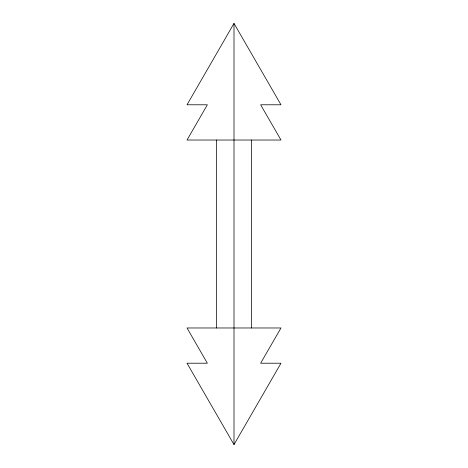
<?xml version="1.0" encoding="UTF-8"?>
<svg xmlns="http://www.w3.org/2000/svg" width="468" height="468" viewBox="0 0 468 468"><rect width="100%" height="100%" fill="white"/><g stroke="black" fill="none" stroke-linecap="round" stroke-linejoin="round"><path stroke-width="0.7" d="M234 23.4L187.013 104.785L207.359 104.785L187.013 140.026L280.987 140.026L260.641 104.785L280.987 104.785L234 23.4L234 444.6L187.013 363.215L207.359 363.215L187.013 327.974L280.987 327.974L260.641 363.215L280.987 363.215L234 444.6M251.62 140.026L251.62 327.974M216.38 140.026L216.38 327.974"/></g></svg>
